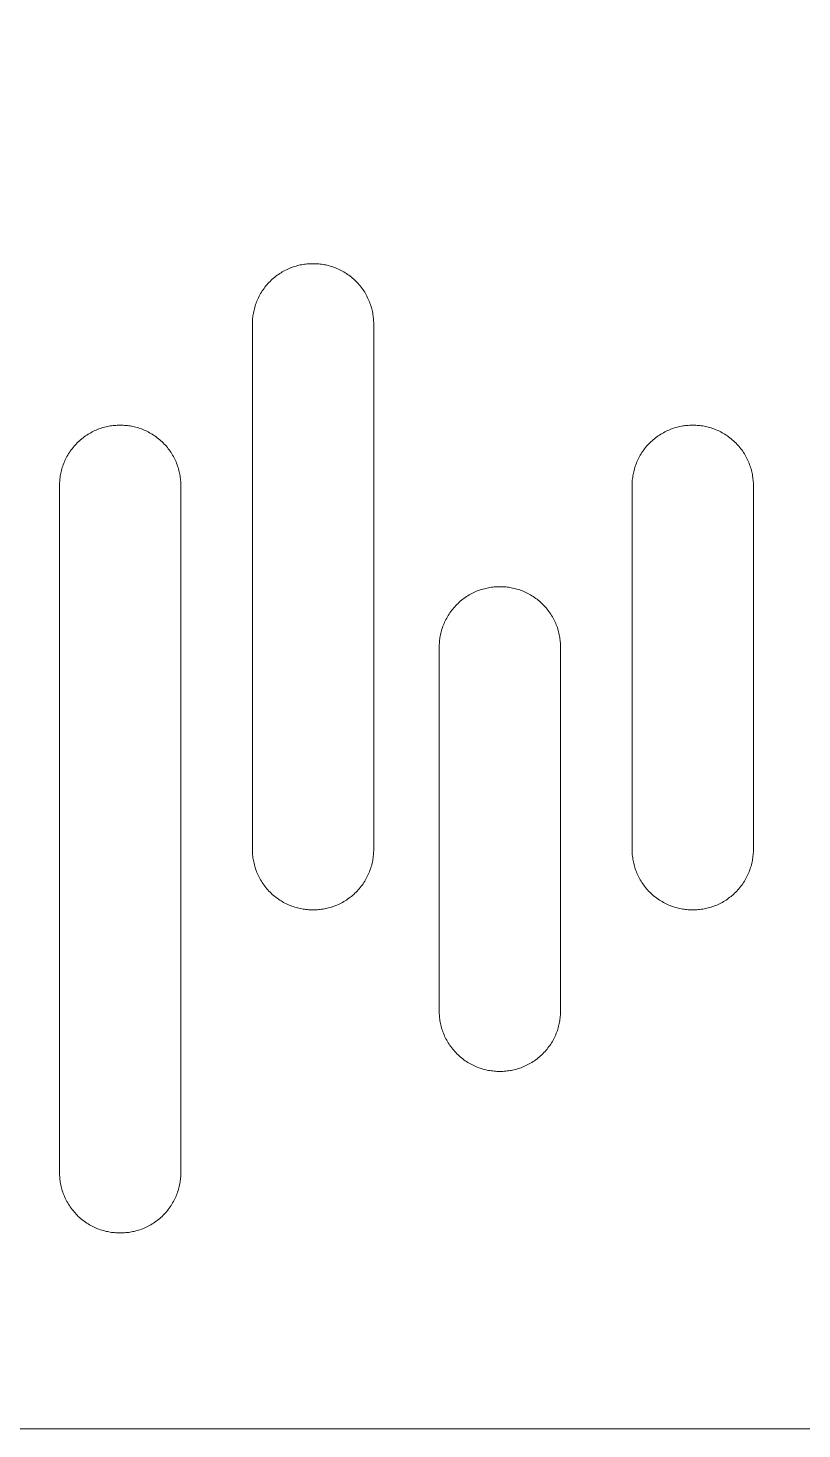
# Model space of a CAD drawing. Header units: metres. Extents: x -2538 to 7610, y -1082 to -498.
# Drawn here: x 86.8 to 215.2, y -1081.9 to -849.6 of the extents above; entities that cross this region are included whole.
import ezdxf

# ---------------------------------------------------------------- set-up
doc = ezdxf.new("R2010")
doc.units = ezdxf.units.M
doc.linetypes.add('AUSGEZOGEN', pattern=[0])
doc.layers.add('Standard', color=7, linetype='AUSGEZOGEN', lineweight=25)

msp = doc.modelspace()

# ---------------------------------------------------------------- linework, layer by layer
at = {"layer": 'Standard', "color": 7, "linetype": 'AUSGEZOGEN', "lineweight": 13}
for points in [[(-194.44, -1081.87), (367.56, -1081.87), (367.56, -519.87), (-194.44, -519.87), (-194.44, -1081.87)], [(144.15, -985.82), (144.15, -898.71), (144.15, -898.48), (144.14, -898.26), (144.13, -898.04), (144.11, -897.81), (144.08, -897.58), (144.06, -897.35), (144.02, -897.12), (143.98, -896.89), (143.94, -896.65), (143.88, -896.42), (143.83, -896.19), (143.76, -895.96), (143.69, -895.72), (143.62, -895.49), (143.53, -895.26), (143.45, -895.03), (143.35, -894.8), (143.25, -894.57), (143.14, -894.34), (143.03, -894.11), (142.91, -893.89), (142.79, -893.67), (142.66, -893.45), (142.52, -893.23), (142.38, -893.02), (142.23, -892.81), (142.07, -892.61), (141.91, -892.4), (141.75, -892.21), (141.58, -892.01), (141.4, -891.82), (141.22, -891.64), (141.03, -891.46), (140.84, -891.28), (140.65, -891.11), (140.45, -890.94), (140.25, -890.78), (140.04, -890.63), (139.83, -890.48), (139.62, -890.34), (139.4, -890.2), (139.19, -890.07), (138.96, -889.94), (138.74, -889.82), (138.52, -889.71), (138.29, -889.6), (138.06, -889.5), (137.83, -889.41), (137.6, -889.32), (137.37, -889.24), (137.13, -889.16), (136.9, -889.09), (136.67, -889.03), (136.43, -888.97), (136.2, -888.92), (135.97, -888.87), (135.74, -888.83), (135.51, -888.8), (135.28, -888.77), (135.05, -888.75), (134.82, -888.73), (134.59, -888.72), (134.37, -888.71), (134.15, -888.71), (134.02, -888.71), (133.8, -888.71), (133.58, -888.72), (133.35, -888.73), (133.12, -888.75), (132.9, -888.77), (132.67, -888.8), (132.44, -888.83), (132.2, -888.87), (131.97, -888.92), (131.74, -888.97), (131.51, -889.03), (131.27, -889.09), (131.04, -889.16), (130.81, -889.24), (130.57, -889.32), (130.34, -889.41), (130.11, -889.5), (129.88, -889.6), (129.66, -889.71), (129.43, -889.82), (129.21, -889.94), (128.99, -890.07), (128.77, -890.2), (128.55, -890.34), (128.34, -890.48), (128.13, -890.63), (127.92, -890.78), (127.72, -890.94), (127.52, -891.11), (127.33, -891.28), (127.14, -891.46), (126.95, -891.64), (126.77, -891.82), (126.6, -892.01), (126.43, -892.21), (126.26, -892.4), (126.1, -892.61), (125.95, -892.81), (125.8, -893.02), (125.65, -893.23), (125.52, -893.45), (125.38, -893.67), (125.26, -893.89), (125.14, -894.11), (125.03, -894.34), (124.92, -894.57), (124.82, -894.8), (124.73, -895.03), (124.64, -895.26), (124.56, -895.49), (124.48, -895.72), (124.41, -895.96), (124.35, -896.19), (124.29, -896.42), (124.24, -896.65), (124.19, -896.89), (124.15, -897.12), (124.12, -897.35), (124.09, -897.58), (124.06, -897.81), (124.05, -898.04), (124.03, -898.26), (124.03, -898.48), (124.02, -898.71), (124.02, -985.82), (124.03, -986.04), (124.03, -986.26), (124.05, -986.49), (124.06, -986.72), (124.09, -986.94), (124.12, -987.17), (124.15, -987.41), (124.19, -987.64), (124.24, -987.87), (124.29, -988.1), (124.35, -988.34), (124.41, -988.57), (124.48, -988.8), (124.56, -989.04), (124.64, -989.27), (124.73, -989.5), (124.82, -989.73), (124.92, -989.96), (125.03, -990.19), (125.14, -990.41), (125.26, -990.63), (125.38, -990.86), (125.52, -991.07), (125.65, -991.29), (125.8, -991.5), (125.95, -991.71), (126.1, -991.92), (126.26, -992.12), (126.43, -992.32), (126.6, -992.51), (126.77, -992.7), (126.95, -992.89), (127.14, -993.07), (127.33, -993.25), (127.52, -993.42), (127.72, -993.58), (127.92, -993.74), (128.13, -993.9), (128.34, -994.04), (128.55, -994.19), (128.77, -994.33), (128.99, -994.46), (129.21, -994.58), (129.43, -994.7), (129.66, -994.81), (129.88, -994.92), (130.11, -995.02), (130.34, -995.12), (130.57, -995.2), (130.81, -995.29), (131.04, -995.36), (131.27, -995.43), (131.51, -995.5), (131.74, -995.55), (131.97, -995.61), (132.2, -995.65), (132.44, -995.69), (132.67, -995.73), (132.9, -995.75), (133.12, -995.78), (133.35, -995.8), (133.58, -995.81), (133.8, -995.82), (134.02, -995.82), (134.15, -995.82), (134.37, -995.82), (134.59, -995.81), (134.82, -995.8), (135.05, -995.78), (135.28, -995.75), (135.51, -995.73), (135.74, -995.69), (135.97, -995.65), (136.2, -995.61), (136.43, -995.55), (136.67, -995.5), (136.9, -995.43), (137.13, -995.36), (137.37, -995.29), (137.6, -995.2), (137.83, -995.12), (138.06, -995.02), (138.29, -994.92), (138.52, -994.81), (138.74, -994.7), (138.96, -994.58), (139.19, -994.46), (139.4, -994.33), (139.62, -994.19), (139.83, -994.04), (140.04, -993.9), (140.25, -993.74), (140.45, -993.58), (140.65, -993.42), (140.84, -993.25), (141.03, -993.07), (141.22, -992.89), (141.4, -992.7), (141.58, -992.51), (141.75, -992.32), (141.91, -992.12), (142.07, -991.92), (142.23, -991.71), (142.38, -991.5), (142.52, -991.29), (142.66, -991.07), (142.79, -990.86), (142.91, -990.63), (143.03, -990.41), (143.14, -990.19), (143.25, -989.96), (143.35, -989.73), (143.45, -989.5), (143.53, -989.27), (143.62, -989.04), (143.69, -988.8), (143.76, -988.57), (143.83, -988.34), (143.88, -988.1), (143.94, -987.87), (143.98, -987.64), (144.02, -987.41), (144.06, -987.17), (144.08, -986.94), (144.11, -986.72), (144.13, -986.49), (144.14, -986.26), (144.15, -986.04), (144.15, -985.82)], [(112.15, -1039.37), (112.15, -925.48), (112.15, -925.26), (112.14, -925.04), (112.13, -924.81), (112.11, -924.59), (112.08, -924.36), (112.06, -924.13), (112.02, -923.9), (111.98, -923.66), (111.94, -923.43), (111.88, -923.2), (111.83, -922.97), (111.76, -922.73), (111.69, -922.5), (111.62, -922.27), (111.53, -922.03), (111.45, -921.8), (111.35, -921.57), (111.25, -921.34), (111.14, -921.12), (111.03, -920.89), (110.91, -920.67), (110.79, -920.45), (110.66, -920.23), (110.52, -920.01), (110.38, -919.8), (110.23, -919.59), (110.07, -919.38), (109.91, -919.18), (109.75, -918.98), (109.58, -918.79), (109.4, -918.6), (109.22, -918.41), (109.03, -918.23), (108.84, -918.06), (108.65, -917.89), (108.45, -917.72), (108.25, -917.56), (108.04, -917.41), (107.83, -917.26), (107.62, -917.11), (107.4, -916.98), (107.19, -916.85), (106.96, -916.72), (106.74, -916.6), (106.52, -916.49), (106.29, -916.38), (106.06, -916.28), (105.83, -916.19), (105.6, -916.1), (105.37, -916.02), (105.13, -915.94), (104.9, -915.87), (104.67, -915.81), (104.43, -915.75), (104.2, -915.7), (103.97, -915.65), (103.74, -915.61), (103.51, -915.58), (103.28, -915.55), (103.05, -915.52), (102.82, -915.51), (102.59, -915.49), (102.37, -915.49), (102.15, -915.48), (102.02, -915.48), (101.8, -915.49), (101.58, -915.49), (101.35, -915.51), (101.12, -915.52), (100.9, -915.55), (100.67, -915.58), (100.44, -915.61), (100.2, -915.65), (99.97, -915.7), (99.74, -915.75), (99.51, -915.81), (99.27, -915.87), (99.04, -915.94), (98.81, -916.02), (98.57, -916.1), (98.34, -916.19), (98.11, -916.28), (97.88, -916.38), (97.66, -916.49), (97.43, -916.6), (97.21, -916.72), (96.99, -916.85), (96.77, -916.98), (96.55, -917.11), (96.34, -917.26), (96.13, -917.41), (95.92, -917.56), (95.72, -917.72), (95.52, -917.89), (95.33, -918.06), (95.14, -918.23), (94.95, -918.41), (94.77, -918.6), (94.6, -918.79), (94.43, -918.98), (94.26, -919.18), (94.1, -919.38), (93.95, -919.59), (93.8, -919.8), (93.65, -920.01), (93.52, -920.23), (93.38, -920.45), (93.26, -920.67), (93.14, -920.89), (93.03, -921.12), (92.92, -921.34), (92.82, -921.57), (92.73, -921.8), (92.64, -922.03), (92.56, -922.27), (92.48, -922.5), (92.41, -922.73), (92.35, -922.97), (92.29, -923.2), (92.24, -923.43), (92.19, -923.66), (92.15, -923.9), (92.12, -924.13), (92.09, -924.36), (92.06, -924.59), (92.05, -924.81), (92.03, -925.04), (92.03, -925.26), (92.02, -925.48), (92.02, -1039.37), (92.03, -1039.6), (92.03, -1039.82), (92.05, -1040.04), (92.06, -1040.27), (92.09, -1040.5), (92.12, -1040.73), (92.15, -1040.96), (92.19, -1041.19), (92.24, -1041.43), (92.29, -1041.66), (92.35, -1041.89), (92.41, -1042.13), (92.48, -1042.36), (92.56, -1042.59), (92.64, -1042.82), (92.73, -1043.05), (92.82, -1043.28), (92.92, -1043.51), (93.03, -1043.74), (93.14, -1043.97), (93.26, -1044.19), (93.38, -1044.41), (93.52, -1044.63), (93.65, -1044.85), (93.8, -1045.06), (93.95, -1045.27), (94.1, -1045.47), (94.26, -1045.68), (94.43, -1045.87), (94.6, -1046.07), (94.77, -1046.26), (94.95, -1046.44), (95.14, -1046.63), (95.33, -1046.8), (95.52, -1046.97), (95.72, -1047.14), (95.92, -1047.3), (96.13, -1047.45), (96.34, -1047.6), (96.55, -1047.74), (96.77, -1047.88), (96.99, -1048.01), (97.21, -1048.14), (97.43, -1048.26), (97.66, -1048.37), (97.88, -1048.48), (98.11, -1048.58), (98.34, -1048.67), (98.57, -1048.76), (98.81, -1048.84), (99.04, -1048.92), (99.27, -1048.99), (99.51, -1049.05), (99.74, -1049.11), (99.97, -1049.16), (100.2, -1049.21), (100.44, -1049.25), (100.67, -1049.28), (100.9, -1049.31), (101.12, -1049.33), (101.35, -1049.35), (101.58, -1049.36), (101.8, -1049.37), (102.02, -1049.37), (102.15, -1049.37), (102.37, -1049.37), (102.59, -1049.36), (102.82, -1049.35), (103.05, -1049.33), (103.28, -1049.31), (103.51, -1049.28), (103.74, -1049.25), (103.97, -1049.21), (104.2, -1049.16), (104.43, -1049.11), (104.67, -1049.05), (104.9, -1048.99), (105.13, -1048.92), (105.37, -1048.84), (105.6, -1048.76), (105.83, -1048.67), (106.06, -1048.58), (106.29, -1048.48), (106.52, -1048.37), (106.74, -1048.26), (106.96, -1048.14), (107.19, -1048.01), (107.4, -1047.88), (107.62, -1047.74), (107.83, -1047.6), (108.04, -1047.45), (108.25, -1047.3), (108.45, -1047.14), (108.65, -1046.97), (108.84, -1046.8), (109.03, -1046.63), (109.22, -1046.44), (109.4, -1046.26), (109.58, -1046.07), (109.75, -1045.87), (109.91, -1045.68), (110.07, -1045.47), (110.23, -1045.27), (110.38, -1045.06), (110.52, -1044.85), (110.66, -1044.63), (110.79, -1044.41), (110.91, -1044.19), (111.03, -1043.97), (111.14, -1043.74), (111.25, -1043.51), (111.35, -1043.28), (111.45, -1043.05), (111.53, -1042.82), (111.62, -1042.59), (111.69, -1042.36), (111.76, -1042.13), (111.83, -1041.89), (111.88, -1041.66), (111.94, -1041.43), (111.98, -1041.19), (112.02, -1040.96), (112.06, -1040.73), (112.08, -1040.5), (112.11, -1040.27), (112.13, -1040.04), (112.14, -1039.82), (112.15, -1039.6), (112.15, -1039.37)], [(207.15, -985.82), (207.15, -925.49), (207.15, -925.26), (207.14, -925.04), (207.13, -924.81), (207.11, -924.59), (207.08, -924.36), (207.06, -924.13), (207.02, -923.9), (206.98, -923.67), (206.94, -923.43), (206.88, -923.2), (206.83, -922.97), (206.76, -922.73), (206.69, -922.5), (206.62, -922.27), (206.53, -922.04), (206.45, -921.8), (206.35, -921.57), (206.25, -921.35), (206.14, -921.12), (206.03, -920.89), (205.91, -920.67), (205.79, -920.45), (205.66, -920.23), (205.52, -920.01), (205.38, -919.8), (205.23, -919.59), (205.07, -919.38), (204.91, -919.18), (204.75, -918.98), (204.58, -918.79), (204.4, -918.6), (204.22, -918.41), (204.03, -918.23), (203.84, -918.06), (203.65, -917.89), (203.45, -917.72), (203.25, -917.56), (203.04, -917.41), (202.83, -917.26), (202.62, -917.12), (202.4, -916.98), (202.19, -916.85), (201.96, -916.72), (201.74, -916.6), (201.52, -916.49), (201.29, -916.38), (201.06, -916.28), (200.83, -916.19), (200.6, -916.1), (200.37, -916.02), (200.13, -915.94), (199.9, -915.87), (199.67, -915.81), (199.43, -915.75), (199.2, -915.7), (198.97, -915.65), (198.74, -915.61), (198.51, -915.58), (198.28, -915.55), (198.05, -915.53), (197.82, -915.51), (197.59, -915.5), (197.37, -915.49), (197.15, -915.49), (197.02, -915.49), (196.8, -915.49), (196.58, -915.5), (196.35, -915.51), (196.12, -915.53), (195.9, -915.55), (195.67, -915.58), (195.44, -915.61), (195.2, -915.65), (194.97, -915.7), (194.74, -915.75), (194.51, -915.81), (194.27, -915.87), (194.04, -915.94), (193.81, -916.02), (193.57, -916.1), (193.34, -916.19), (193.11, -916.28), (192.88, -916.38), (192.66, -916.49), (192.43, -916.6), (192.21, -916.72), (191.99, -916.85), (191.77, -916.98), (191.55, -917.12), (191.34, -917.26), (191.13, -917.41), (190.92, -917.56), (190.72, -917.72), (190.52, -917.89), (190.33, -918.06), (190.14, -918.23), (189.95, -918.41), (189.77, -918.6), (189.6, -918.79), (189.43, -918.98), (189.26, -919.18), (189.1, -919.38), (188.95, -919.59), (188.8, -919.8), (188.65, -920.01), (188.52, -920.23), (188.38, -920.45), (188.26, -920.67), (188.14, -920.89), (188.03, -921.12), (187.92, -921.35), (187.82, -921.57), (187.73, -921.8), (187.64, -922.04), (187.56, -922.27), (187.48, -922.5), (187.41, -922.73), (187.35, -922.97), (187.29, -923.2), (187.24, -923.43), (187.19, -923.67), (187.15, -923.9), (187.12, -924.13), (187.09, -924.36), (187.06, -924.59), (187.05, -924.81), (187.03, -925.04), (187.03, -925.26), (187.02, -925.49), (187.02, -985.82), (187.03, -986.04), (187.03, -986.26), (187.05, -986.49), (187.06, -986.72), (187.09, -986.94), (187.12, -987.17), (187.15, -987.41), (187.19, -987.64), (187.24, -987.87), (187.29, -988.1), (187.35, -988.34), (187.41, -988.57), (187.48, -988.8), (187.56, -989.04), (187.64, -989.27), (187.73, -989.5), (187.82, -989.73), (187.92, -989.96), (188.03, -990.19), (188.14, -990.41), (188.26, -990.63), (188.38, -990.86), (188.52, -991.07), (188.65, -991.29), (188.8, -991.5), (188.95, -991.71), (189.1, -991.92), (189.26, -992.12), (189.43, -992.32), (189.6, -992.51), (189.77, -992.7), (189.95, -992.89), (190.14, -993.07), (190.33, -993.25), (190.52, -993.42), (190.72, -993.58), (190.92, -993.74), (191.13, -993.9), (191.34, -994.04), (191.55, -994.19), (191.77, -994.33), (191.99, -994.46), (192.21, -994.58), (192.43, -994.7), (192.66, -994.81), (192.88, -994.92), (193.11, -995.02), (193.34, -995.12), (193.57, -995.2), (193.81, -995.29), (194.04, -995.36), (194.27, -995.43), (194.51, -995.5), (194.74, -995.55), (194.97, -995.61), (195.2, -995.65), (195.44, -995.69), (195.67, -995.73), (195.9, -995.75), (196.12, -995.78), (196.35, -995.8), (196.58, -995.81), (196.8, -995.82), (197.02, -995.82), (197.15, -995.82), (197.37, -995.82), (197.59, -995.81), (197.82, -995.8), (198.05, -995.78), (198.28, -995.75), (198.51, -995.73), (198.74, -995.69), (198.97, -995.65), (199.2, -995.61), (199.43, -995.55), (199.67, -995.5), (199.9, -995.43), (200.13, -995.36), (200.37, -995.29), (200.6, -995.2), (200.83, -995.12), (201.06, -995.02), (201.29, -994.92), (201.52, -994.81), (201.74, -994.7), (201.96, -994.58), (202.19, -994.46), (202.4, -994.33), (202.62, -994.19), (202.83, -994.04), (203.04, -993.9), (203.25, -993.74), (203.45, -993.58), (203.65, -993.42), (203.84, -993.25), (204.03, -993.07), (204.22, -992.89), (204.4, -992.7), (204.58, -992.51), (204.75, -992.32), (204.91, -992.12), (205.07, -991.92), (205.23, -991.71), (205.38, -991.5), (205.52, -991.29), (205.66, -991.07), (205.79, -990.86), (205.91, -990.63), (206.03, -990.41), (206.14, -990.19), (206.25, -989.96), (206.35, -989.73), (206.45, -989.5), (206.53, -989.27), (206.62, -989.04), (206.69, -988.8), (206.76, -988.57), (206.83, -988.34), (206.88, -988.1), (206.94, -987.87), (206.98, -987.64), (207.02, -987.41), (207.06, -987.17), (207.08, -986.94), (207.11, -986.72), (207.13, -986.49), (207.14, -986.26), (207.15, -986.04), (207.15, -985.82)], [(175.15, -1012.6), (175.15, -952.26), (175.15, -952.04), (175.14, -951.82), (175.13, -951.59), (175.11, -951.36), (175.08, -951.14), (175.06, -950.91), (175.02, -950.67), (174.98, -950.44), (174.94, -950.21), (174.88, -949.98), (174.83, -949.74), (174.76, -949.51), (174.69, -949.28), (174.62, -949.04), (174.53, -948.81), (174.45, -948.58), (174.35, -948.35), (174.25, -948.12), (174.14, -947.89), (174.03, -947.67), (173.91, -947.45), (173.79, -947.22), (173.66, -947.01), (173.52, -946.79), (173.38, -946.58), (173.23, -946.37), (173.07, -946.16), (172.91, -945.96), (172.75, -945.76), (172.58, -945.57), (172.4, -945.38), (172.22, -945.19), (172.03, -945.01), (171.84, -944.83), (171.65, -944.66), (171.45, -944.5), (171.25, -944.34), (171.04, -944.18), (170.83, -944.04), (170.62, -943.89), (170.4, -943.76), (170.19, -943.62), (169.96, -943.5), (169.74, -943.38), (169.52, -943.27), (169.29, -943.16), (169.06, -943.06), (168.83, -942.96), (168.6, -942.88), (168.37, -942.79), (168.13, -942.72), (167.9, -942.65), (167.67, -942.58), (167.43, -942.53), (167.2, -942.48), (166.97, -942.43), (166.74, -942.39), (166.51, -942.35), (166.28, -942.33), (166.05, -942.3), (165.82, -942.28), (165.59, -942.27), (165.37, -942.26), (165.15, -942.26), (165.02, -942.26), (164.8, -942.26), (164.58, -942.27), (164.35, -942.28), (164.12, -942.3), (163.9, -942.33), (163.67, -942.35), (163.44, -942.39), (163.2, -942.43), (162.97, -942.48), (162.74, -942.53), (162.51, -942.58), (162.27, -942.65), (162.04, -942.72), (161.81, -942.79), (161.57, -942.88), (161.34, -942.96), (161.11, -943.06), (160.88, -943.16), (160.66, -943.27), (160.43, -943.38), (160.21, -943.5), (159.99, -943.62), (159.77, -943.76), (159.55, -943.89), (159.34, -944.04), (159.13, -944.18), (158.92, -944.34), (158.72, -944.5), (158.52, -944.66), (158.33, -944.83), (158.14, -945.01), (157.95, -945.19), (157.77, -945.38), (157.6, -945.57), (157.43, -945.76), (157.26, -945.96), (157.1, -946.16), (156.95, -946.37), (156.8, -946.58), (156.65, -946.79), (156.52, -947.01), (156.38, -947.22), (156.26, -947.45), (156.14, -947.67), (156.03, -947.89), (155.92, -948.12), (155.82, -948.35), (155.73, -948.58), (155.64, -948.81), (155.56, -949.04), (155.48, -949.28), (155.41, -949.51), (155.35, -949.74), (155.29, -949.98), (155.24, -950.21), (155.19, -950.44), (155.15, -950.67), (155.12, -950.91), (155.09, -951.14), (155.06, -951.36), (155.05, -951.59), (155.03, -951.82), (155.03, -952.04), (155.02, -952.26), (155.02, -1012.6), (155.03, -1012.82), (155.03, -1013.04), (155.05, -1013.27), (155.06, -1013.49), (155.09, -1013.72), (155.12, -1013.95), (155.15, -1014.18), (155.19, -1014.42), (155.24, -1014.65), (155.29, -1014.88), (155.35, -1015.11), (155.41, -1015.35), (155.48, -1015.58), (155.56, -1015.81), (155.64, -1016.05), (155.73, -1016.28), (155.82, -1016.51), (155.92, -1016.74), (156.03, -1016.96), (156.14, -1017.19), (156.26, -1017.41), (156.38, -1017.63), (156.52, -1017.85), (156.65, -1018.07), (156.8, -1018.28), (156.95, -1018.49), (157.1, -1018.7), (157.26, -1018.9), (157.43, -1019.1), (157.6, -1019.29), (157.77, -1019.48), (157.95, -1019.67), (158.14, -1019.85), (158.33, -1020.02), (158.52, -1020.19), (158.72, -1020.36), (158.92, -1020.52), (159.13, -1020.67), (159.34, -1020.82), (159.55, -1020.97), (159.77, -1021.1), (159.99, -1021.23), (160.21, -1021.36), (160.43, -1021.48), (160.66, -1021.59), (160.88, -1021.7), (161.11, -1021.8), (161.34, -1021.89), (161.57, -1021.98), (161.81, -1022.06), (162.04, -1022.14), (162.27, -1022.21), (162.51, -1022.27), (162.74, -1022.33), (162.97, -1022.38), (163.2, -1022.43), (163.44, -1022.47), (163.67, -1022.5), (163.9, -1022.53), (164.12, -1022.56), (164.35, -1022.57), (164.58, -1022.59), (164.8, -1022.59), (165.02, -1022.6), (165.15, -1022.6), (165.37, -1022.59), (165.59, -1022.59), (165.82, -1022.57), (166.05, -1022.56), (166.28, -1022.53), (166.51, -1022.5), (166.74, -1022.47), (166.97, -1022.43), (167.2, -1022.38), (167.43, -1022.33), (167.67, -1022.27), (167.9, -1022.21), (168.13, -1022.14), (168.37, -1022.06), (168.6, -1021.98), (168.83, -1021.89), (169.06, -1021.8), (169.29, -1021.7), (169.52, -1021.59), (169.74, -1021.48), (169.96, -1021.36), (170.19, -1021.23), (170.4, -1021.1), (170.62, -1020.97), (170.83, -1020.82), (171.04, -1020.67), (171.25, -1020.52), (171.45, -1020.36), (171.65, -1020.19), (171.84, -1020.02), (172.03, -1019.85), (172.22, -1019.67), (172.4, -1019.48), (172.58, -1019.29), (172.75, -1019.1), (172.91, -1018.9), (173.07, -1018.7), (173.23, -1018.49), (173.38, -1018.28), (173.52, -1018.07), (173.66, -1017.85), (173.79, -1017.63), (173.91, -1017.41), (174.03, -1017.19), (174.14, -1016.96), (174.25, -1016.74), (174.35, -1016.51), (174.45, -1016.28), (174.53, -1016.05), (174.62, -1015.81), (174.69, -1015.58), (174.76, -1015.35), (174.83, -1015.11), (174.88, -1014.88), (174.94, -1014.65), (174.98, -1014.42), (175.02, -1014.18), (175.06, -1013.95), (175.08, -1013.72), (175.11, -1013.49), (175.13, -1013.27), (175.14, -1013.04), (175.15, -1012.82), (175.15, -1012.6)]]:
    msp.add_lwpolyline(points, close=True, dxfattribs=at)

doc.saveas('drawing.dxf')
